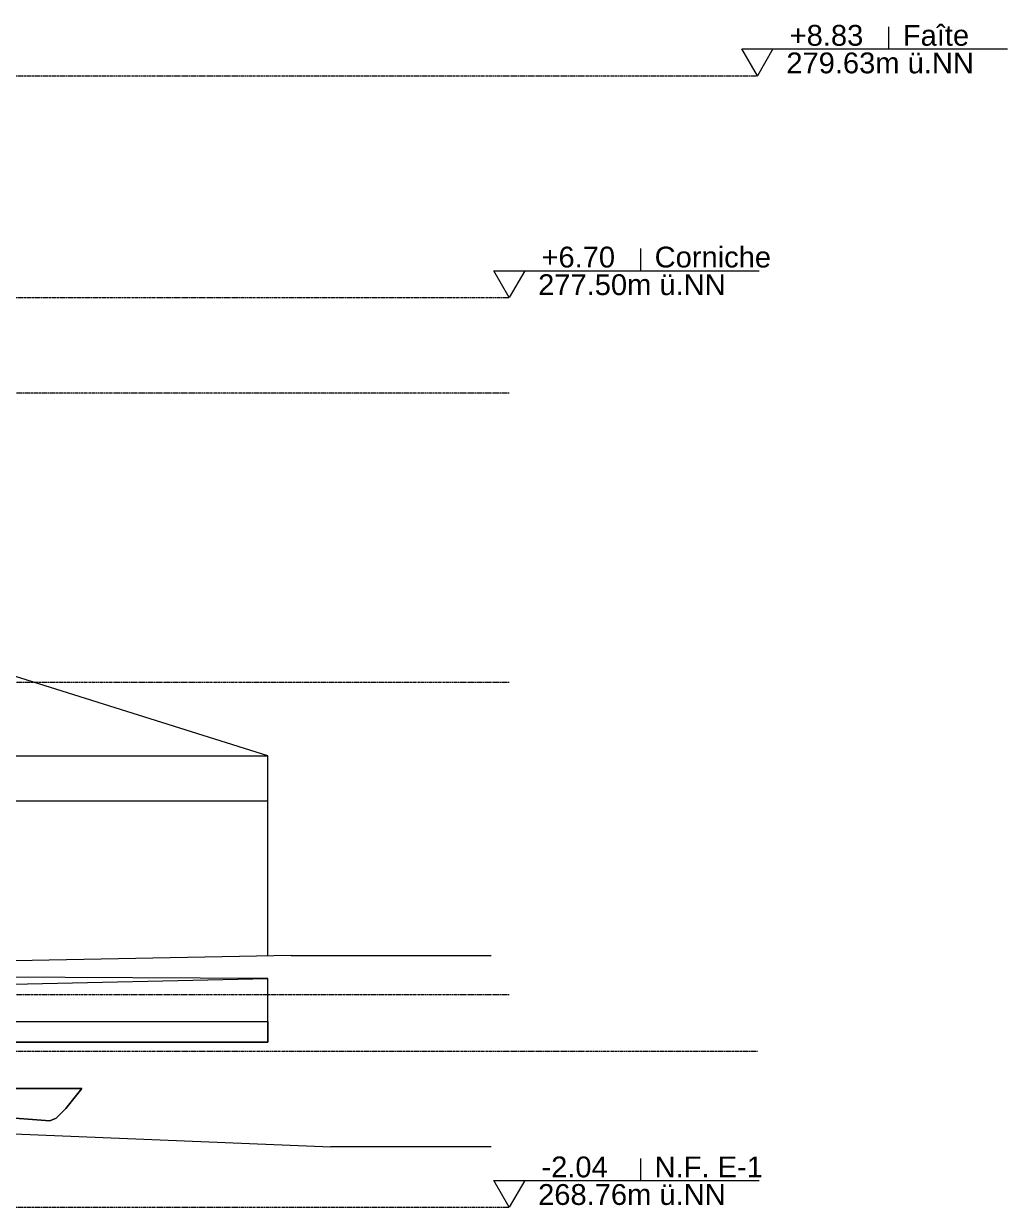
# Model space of a CAD drawing. Header units: millimetres. Extents: x -23163 to 3734, y -4540 to 11969.
# Drawn here: x -5713 to 3734, y -2040 to 9330 of the extents above; entities that cross this region are included whole.
import ezdxf

# ---------------------------------------------------------------- set-up
doc = ezdxf.new("R2010")
doc.units = ezdxf.units.MM
doc.linetypes.add('Center', pattern=[40, 10, -5, 20, -5])
for name, color, linetype, lineweight in [('A-FLOR', 192, 'Continuous', 18), ('A-FLOR-LEVL', 51, 'Continuous', 9), ('A-ROOF', 132, 'Continuous', 9), ('A-WALL', 113, 'Continuous', 18), ('C-BLDG-PADS', 91, 'Continuous', 9), ('C-TOPO', 7, 'Continuous', 9)]:
    doc.layers.add(name, color=color, linetype=linetype, lineweight=lineweight)
doc.styles.add('Arial', font='arial.ttf', dxfattribs={"height": 200})

# ---------------------------------------------------------------- blocks, each defined once
blk = doc.blocks.new('Niveau - OKFFB-442205-West')
at = {"layer": 'A-FLOR-LEVL'}
for p, q in [((-21226, 469), (-21226, 257)), ((-19967, 257), (-22367, 257)), ((-19818, 257), (-20115, 257)), ((-20115, 257), (-19966, 0)), ((-19966, 0), (-19818, 257))]:
    blk.add_line(p, q, dxfattribs=at)

msp = doc.modelspace()

# ---------------------------------------------------------------- linework, layer by layer
at = {"layer": 'A-FLOR', "color": 55}
for p, q in [((-3369, -255), (-3369, -455)), ((-3369, -455), (-16906, -455))]:
    msp.add_line(p, q, dxfattribs=at)
at = {"layer": 'A-FLOR-LEVL', "linetype": 'Center'}
for p, q in [((-19967, 8830), (1334, 8830)), ((-19967, 6700), (-1050, 6700)), ((-1050, 5780), (-19967, 5780)), ((-1050, 3000), (-19967, 3000)), ((-1050, 0), (-19967, 0)), ((-19967, -540), (1334, -540)), ((-19967, -2040), (-1050, -2040))]:
    msp.add_line(p, q, dxfattribs=at)
at = {"layer": 'A-ROOF'}
for p, q in [((-3369, 2297), (-6234, 3199)), ((-17006, 2297), (-3369, 2297)), ((-3369, 1860), (-3369, 2297))]:
    msp.add_line(p, q, dxfattribs=at)
at = {"layer": 'A-WALL', "color": 55}
for p, q in [((-3369, 1860), (-17006, 1860)), ((-3369, 376), (-3369, 1860)), ((-3369, -255), (-3369, 158))]:
    msp.add_line(p, q, dxfattribs=at)
at = {"layer": 'C-BLDG-PADS'}
for p, q in [((-17006, -255), (-3369, -255)), ((-3369, -455), (-17006, -455)), ((-3369, -455), (-3369, -455))]:
    msp.add_line(p, q, dxfattribs=at)
at = {"layer": 'C-TOPO'}
for p, q in [((-3144, 380), (-12213, 202)), ((-3144, 380), (-1224, 380)), ((-3369, 158), (-12213, 202)), ((-12213, -39), (-3369, 158)), ((-3369, -455), (-3369, 158)), ((-12213, -455), (-3369, -455)), ((-12213, -455), (-3369, -455)), ((-5154, -900), (-5995, -900)), ((-5995, -900), (-5154, -900)), ((-5309, -1092), (-5154, -900)), ((-5154, -900), (-5309, -1092)), ((-5400, -1185), (-5309, -1092)), ((-5309, -1092), (-5400, -1185)), ((-6042, -1166), (-5463, -1210)), ((-5463, -1210), (-6042, -1166)), ((-5463, -1210), (-5400, -1185)), ((-5400, -1185), (-5463, -1210)), ((-6135, -1320), (-2763, -1460)), ((-1224, -1460), (-2763, -1460))]:
    msp.add_line(p, q, dxfattribs=at)

# ---------------------------------------------------------------- block references
at = {"layer": 'A-FLOR-LEVL', "extrusion": (0, 0, -1)}
for p in [(18632, 8830), (21016, 6700), (21016, -2040)]:
    msp.add_blockref('Niveau - OKFFB-442205-West', p, dxfattribs=at)

# ---------------------------------------------------------------- texts
at = {"layer": 'A-FLOR-LEVL', "char_height": 200, "attachment_point": 1, "style": 'Arial'}
for s, insert, width in [('Faîte', (2731, 9318), 785.65), ('+8.83', (1644, 9318), 873.84), ('279.63m ü.NN', (1612, 9053), 2228.69), ('+6.70', (-740, 7188), 873.84), ('Corniche', (347, 7188), 1386.92), ('277.50m ü.NN', (-772, 6923), 2228.69), ('-2.04', (-740, -1552), 785.65), ('N.F. E-1', (347, -1552), 1282.7), ('268.76m ü.NN', (-772, -1817), 2228.69)]:
    msp.add_mtext(s, dxfattribs=dict(at, insert=insert, width=width))

doc.saveas('drawing.dxf')
